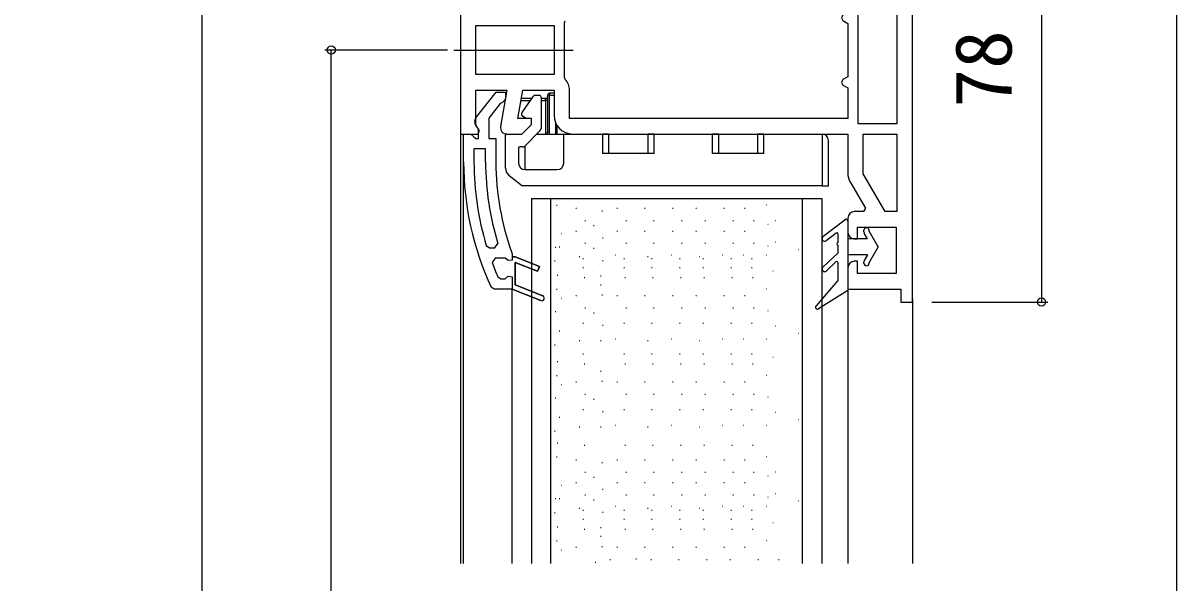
# Model space of a CAD drawing. Units: millimetres, scale not verified. Extents: x -525 to 525, y -783 to 779.
# Drawn here: x 346.3 to 525, y 167.8 to 254.5 of the extents above; entities that cross this region are included whole.
import ezdxf
from ezdxf.enums import TextEntityAlignment as Align

# ---------------------------------------------------------------- set-up
doc = ezdxf.new("R2010")
doc.units = ezdxf.units.MM
doc.header["$LTSCALE"] = 4
for name, color, linetype in [('0-2_YKK_11', 7, 'Continuous'), ('0-4_YKK_12', 2, 'Continuous'), ('0-5_YKK_13', 4, 'Continuous'), ('0-7_YKK_D', 6, 'Continuous'), ('0-8_YKK_ZWAK', 7, 'Continuous')]:
    doc.layers.add(name, color=color, linetype=linetype)
doc.styles.add('ＭＳ ゴシック', font='')
doc.styles.get('ＭＳ ゴシック').set_extended_font_data('MS Gothic')

msp = doc.modelspace()

# ---------------------------------------------------------------- linework, layer by layer
at = {"layer": '0-2_YKK_11'}
msp.add_line((474.032, 224.299), (474.032, 222.099), dxfattribs=at)
for points in [[(474.032, 216.599), (474.032, 213.299), (482.232, 213.299), (482.232, 211.299), (484.032, 211.299), (484.032, 250.299), (484.032, 289.299), (482.232, 289.299), (482.232, 287.299), (474.032, 287.299), (474.032, 283.999)], [(420.247, 262.126), (421.239, 256.499), (416.432, 256.499), (416.432, 261.856), (417.012, 262.784), (416.726, 263.299), (414.032, 263.299), (414.032, 250.299), (414.032, 237.299), (416.726, 237.299), (417.012, 237.814), (416.432, 238.743), (416.432, 244.099), (421.239, 244.099), (420.247, 238.473)], [(430.932, 260.899), (474.032, 260.899), (474.032, 256.165), (473.282, 255.732), (473.032, 255.299), (473.282, 254.866), (474.032, 254.433), (474.032, 250.299), (474.032, 246.165), (473.282, 245.732), (473.032, 245.299), (473.282, 244.866), (474.032, 244.433), (474.032, 239.699), (430.932, 239.699), (430.932, 244.099)], [(430.27, 245.754), (430.132, 246.099), (430.132, 250.299), (430.132, 254.499), (430.27, 254.844)], [(416.444, 239.817), (419.556, 243.8), (421.032, 243.8), (421.032, 242.699), (420.556, 242.199), (420.187, 242.008), (418.432, 239.761), (418.432, 236.6), (419.532, 236.6), (419.532, 232.932)], [(421.232, 237.299), (423.532, 237.299), (425.032, 238.799), (425.032, 239.699), (422.9, 239.699), (423.676, 244.099), (428.532, 244.099), (428.532, 240.199)], [(414.532, 232.932), (414.532, 237.3), (415.632, 237.3), (416.128, 236.862), (416.425, 236.6), (416.832, 236.6), (416.832, 238), (416.632, 238.4)], [(431.432, 237.299), (474.032, 237.299), (474.032, 231.272)], [(417.932, 232.932), (417.932, 235), (416.132, 235), (416.132, 232.932)], [(474.42, 229.822), (476.743, 225.799), (476.454, 225.299), (475.032, 225.299)], [(475.032, 221.099), (475.532, 221.099), (475.532, 222.899), (481.532, 222.899), (481.532, 215.699), (475.532, 215.699), (475.532, 217.599), (475.032, 217.599)], [(418.04, 220.055), (418.519, 219.7), (419.355, 219.7), (419.833, 220.347)], [(426.779, 212.271), (422.532, 213.962), (422.532, 217.439), (425.984, 216.065), (426.279, 216.808), (422.532, 218.3), (422.032, 218.3), (422.032, 217.8), (421.441, 217.725), (420.957, 218.1), (420.932, 218.1), (419.396, 218.1), (418.928, 217.425)], [(422.001, 218.917), (422.032, 218.746), (422.032, 218.3), (422.532, 218.3), (426.279, 216.808), (425.984, 216.065), (422.532, 217.439), (422.532, 213.962), (426.779, 212.271)], [(419.826, 215.2), (420.285, 214.9), (420.957, 214.9), (421.441, 215.275), (422.032, 215.2), (422.032, 213.3), (426.484, 211.528), (422.032, 213.3), (419.25, 213.3), (418.796, 213.589)]]:
    msp.add_lwpolyline(points, dxfattribs=at)
for points in [[(475.632, 238.899), (475.632, 250.299), (475.632, 261.699), (481.632, 261.699), (481.632, 250.299), (481.632, 238.899)], [(428.532, 246.499), (416.432, 246.499), (416.432, 250.299), (416.432, 254.099), (428.532, 254.099), (428.532, 250.299)], [(481.632, 237.299), (481.632, 225.299), (479.803, 225.299), (476.432, 231.138), (476.432, 237.299)]]:
    msp.add_lwpolyline(points, close=True, dxfattribs=at)
for centre, radius, start, end in [((428.532, 244.099), 2.4, 360, 43.60283), ((417.232, 239.2), 1, 141.91328, 233.13011), ((431.432, 240.199), 2.9, 180.00001, 269.99999), ((421.232, 238.299), 1, 170.00002, 270), ((460.532, 232.932), 46, 180.00001, 204.86598), ((460.532, 232.932), 44.4, 179.99999, 196.86019), ((460.532, 232.932), 42.6, 179.99999, 197.18277), ((460.532, 232.932), 41, 179.99999, 199.98888), ((476.932, 231.272), 2.9, 179.99998, 209.99999), ((475.032, 224.299), 1, 90.00001, 179.99999), ((475.032, 222.099), 1, 180.00001, 269.99999), ((460.531, 232.932), 44.4, 200.44221, 203.53922), ((475.032, 216.599), 1, 90.00001, 179.99999), ((426.632, 211.9), 0.4, 248.30059, 68.30061), ((426.632, 211.9), 0.4, 248.30059, 68.30061)]:
    msp.add_arc(centre, radius, start, end, dxfattribs=at)
at = {"layer": '0-4_YKK_12'}
for p, q in [((413.029, 250.299), (431.513, 250.299)), ((414.032, 237.799), (414.031, 170.799)), ((414.527, 170.799), (414.527, 237.299)), ((422.031, 170.799), (422.031, 213.299)), ((474.032, 213.799), (474.031, 170.799)), ((484.032, 211.799), (484.031, 170.799))]:
    msp.add_line(p, q, dxfattribs=at)
at = {"layer": '0-5_YKK_13'}
for p, q in [((423.57, 240.651), (425.334, 243.171)), ((425.58, 243.299), (426.233, 243.299)), ((427.533, 243.299), (427.533, 237.599)), ((427.833, 243.299), (427.533, 243.299)), ((428.533, 243.599), (427.833, 243.599)), ((427.833, 237.599), (427.833, 243.299)), ((423.396, 242.499), (424.864, 242.499)), ((425.074, 242.799), (423.449, 242.799)), ((426.533, 242.999), (426.533, 238.178)), ((427.233, 242.799), (426.533, 242.799)), ((426.533, 242.499), (427.233, 242.499)), ((427.233, 242.499), (427.233, 242.799)), ((423.533, 240.215), (423.533, 240.536)), ((424.226, 239.699), (423.633, 240.041)), ((426.387, 237.824), (424.008, 235.446)), ((428.733, 239.141), (428.733, 237.299)), ((429.033, 237.299), (429.033, 238.571)), ((421.033, 237.319), (421.033, 237.299)), ((421.233, 237.299), (421.033, 237.299)), ((421.033, 232.02), (421.033, 237.099)), ((421.233, 237.299), (422.826, 237.299)), ((425.862, 237.299), (430.033, 237.299)), ((427.533, 237.599), (427.833, 237.599)), ((430.033, 237.299), (436.033, 237.299)), ((430.033, 232.799), (430.033, 237.299)), ((436.033, 237.299), (436.033, 234.299)), ((443.033, 237.299), (443.033, 234.299)), ((444.033, 237.299), (443.033, 237.299)), ((444.033, 237.299), (453.033, 237.299)), ((444.033, 234.299), (444.033, 237.299)), ((453.033, 237.299), (453.033, 234.299)), ((460.033, 237.299), (460.033, 234.299)), ((461.033, 237.299), (460.033, 237.299)), ((461.033, 237.299), (470.033, 237.299)), ((461.033, 234.299), (461.033, 237.299)), ((470.033, 237.299), (470.033, 229.299)), ((471.033, 229.299), (471.033, 236.299)), ((423.033, 235.099), (423.033, 232.799)), ((423.655, 235.299), (423.233, 235.299)), ((424.033, 235.471), (424.033, 231.799)), ((444.033, 234.299), (436.033, 234.299)), ((461.033, 234.299), (453.033, 234.299)), ((423.451, 229.365), (421.596, 230.849)), ((424.033, 231.799), (429.033, 231.799)), ((470.033, 229.299), (423.639, 229.299)), ((470.033, 229.299), (471.033, 229.299)), ((425.035, 227.299), (425.035, 170.799)), ((425.035, 227.299), (470.035, 227.299)), ((428.035, 170.799), (428.035, 227.299)), ((467.035, 170.799), (467.035, 227.299)), ((470.035, 170.799), (470.035, 227.299)), ((428.893, 226.286), (428.993, 226.286)), ((431.903, 225.806), (432.003, 225.806)), ((435.922, 225.398), (436.022, 225.398)), ((438.238, 225.806), (438.338, 225.806)), ((442.521, 225.806), (442.621, 225.806)), ((446.856, 225.806), (446.956, 225.806)), ((450.476, 225.806), (450.576, 225.806)), ((454.811, 225.806), (454.911, 225.806)), ((458.015, 225.806), (458.115, 225.806)), ((461.382, 226.315), (461.432, 226.315)), ((433.3, 223.916), (433.4, 223.916)), ((439.635, 223.916), (439.735, 223.916)), ((443.918, 223.916), (444.018, 223.916)), ((448.253, 223.916), (448.353, 223.916)), ((451.874, 223.916), (451.974, 223.916)), ((456.208, 223.916), (456.308, 223.916)), ((459.412, 223.916), (459.512, 223.916)), ((462.83, 223.932), (462.88, 223.932)), ((470.186, 221.415), (473.547, 224.036)), ((474.032, 223.799), (474.032, 213.099)), ((429.612, 221.883), (429.712, 221.883)), ((431.903, 222.286), (432.003, 222.286)), ((434.648, 223.135), (434.749, 223.135)), ((438.238, 222.286), (438.338, 222.286)), ((442.521, 222.286), (442.621, 222.286)), ((446.856, 222.286), (446.956, 222.286)), ((450.476, 222.286), (450.576, 222.286)), ((454.811, 222.286), (454.911, 222.286)), ((458.015, 222.286), (458.115, 222.286)), ((461.63, 223.332), (461.68, 223.332)), ((472.209, 221.972), (470.677, 220.783)), ((472.532, 220.521), (472.532, 221.814)), ((476.532, 222.167), (476.532, 222.399)), ((477.086, 221.099), (476.585, 221.967)), ((477.332, 222.274), (477.332, 222.399)), ((478.732, 219.849), (477.332, 222.274)), ((429.314, 219.83), (429.414, 219.83)), ((433.3, 220.397), (433.4, 220.397)), ((436.046, 221.245), (436.146, 221.245)), ((439.635, 220.397), (439.735, 220.397)), ((443.918, 220.397), (444.018, 220.397)), ((448.253, 220.397), (448.353, 220.397)), ((451.874, 220.397), (451.974, 220.397)), ((456.208, 220.397), (456.308, 220.397)), ((459.412, 220.397), (459.512, 220.397)), ((461.63, 220.005), (461.68, 220.005)), ((462.83, 220.605), (462.88, 220.605)), ((472.532, 218.986), (472.532, 220.121)), ((477.086, 221.099), (474.032, 221.099)), ((478.732, 219.849), (477.332, 217.424)), ((428.72, 219.802), (428.82, 219.802)), ((432.409, 218.344), (432.509, 218.344)), ((433.003, 218.019), (433.103, 218.019)), ((434.648, 219.615), (434.749, 219.615)), ((438.051, 218.619), (438.101, 218.619)), ((439.338, 218.019), (439.438, 218.019)), ((443.027, 218.344), (443.127, 218.344)), ((443.621, 218.019), (443.721, 218.019)), ((446.669, 218.619), (446.719, 218.619)), ((447.956, 218.019), (448.056, 218.019)), ((450.982, 218.344), (451.082, 218.344)), ((451.576, 218.019), (451.676, 218.019)), ((454.624, 218.619), (454.674, 218.619)), ((455.911, 218.019), (456.011, 218.019)), ((457.828, 218.619), (457.878, 218.619)), ((459.115, 218.019), (459.215, 218.019)), ((461.386, 218.619), (461.436, 218.619)), ((466.403, 219.446), (466.453, 219.446)), ((472.468, 218.84), (470.159, 216.692)), ((477.086, 218.599), (474.032, 218.599)), ((477.086, 218.599), (476.585, 217.731)), ((428.596, 217.666), (428.696, 217.666)), ((433.003, 216.642), (433.103, 216.642)), ((436.046, 217.725), (436.146, 217.725)), ((439.338, 216.642), (439.438, 216.642)), ((443.621, 216.642), (443.721, 216.642)), ((447.956, 216.642), (448.056, 216.642)), ((451.576, 216.642), (451.676, 216.642)), ((455.911, 216.642), (456.011, 216.642)), ((459.115, 216.642), (459.215, 216.642)), ((472.195, 217.494), (470.704, 216.106)), ((472.532, 214.773), (472.532, 217.347)), ((476.532, 217.299), (476.532, 217.531)), ((477.332, 217.299), (477.332, 217.424)), ((429.017, 215.453), (429.117, 215.453)), ((433.177, 215.073), (433.277, 215.073)), ((434.462, 215.948), (434.512, 215.948)), ((435.748, 215.348), (435.848, 215.348)), ((439.511, 215.073), (439.611, 215.073)), ((443.795, 215.073), (443.895, 215.073)), ((448.129, 215.073), (448.229, 215.073)), ((451.75, 215.073), (451.85, 215.073)), ((456.084, 215.073), (456.184, 215.073)), ((459.289, 215.073), (459.389, 215.073)), ((462.417, 216.132), (462.467, 216.132)), ((472.484, 214.643), (469.104, 210.694)), ((428.893, 213.29), (428.993, 213.29)), ((435.748, 213.971), (435.848, 213.971)), ((461.382, 213.318), (461.432, 213.318)), ((474.032, 213.099), (469.491, 210.245)), ((429.612, 211.886), (429.712, 211.886)), ((431.903, 212.29), (432.003, 212.29)), ((435.922, 212.402), (436.022, 212.402)), ((438.238, 212.29), (438.338, 212.29)), ((442.521, 212.29), (442.621, 212.29)), ((446.856, 212.29), (446.956, 212.29)), ((450.476, 212.29), (450.576, 212.29)), ((454.811, 212.29), (454.911, 212.29)), ((458.015, 212.29), (458.115, 212.29)), ((428.72, 209.806), (428.82, 209.806)), ((433.3, 210.4), (433.4, 210.4)), ((434.648, 209.619), (434.749, 209.619)), ((439.635, 210.4), (439.735, 210.4)), ((443.918, 210.4), (444.018, 210.4)), ((448.253, 210.4), (448.353, 210.4)), ((451.874, 210.4), (451.974, 210.4)), ((456.208, 210.4), (456.308, 210.4)), ((459.412, 210.4), (459.512, 210.4)), ((461.63, 210.008), (461.68, 210.008)), ((433.003, 208.023), (433.103, 208.023)), ((436.046, 207.729), (436.146, 207.729)), ((439.338, 208.023), (439.438, 208.023)), ((443.621, 208.023), (443.721, 208.023)), ((447.956, 208.023), (448.056, 208.023)), ((451.576, 208.023), (451.676, 208.023)), ((455.911, 208.023), (456.011, 208.023)), ((459.115, 208.023), (459.215, 208.023)), ((462.83, 207.609), (462.88, 207.609)), ((429.314, 206.834), (429.414, 206.834)), ((438.051, 205.623), (438.101, 205.623)), ((446.669, 205.623), (446.719, 205.623)), ((454.624, 205.623), (454.674, 205.623)), ((457.828, 205.623), (457.878, 205.623)), ((461.386, 205.623), (461.436, 205.623)), ((466.403, 206.45), (466.453, 206.45)), ((428.596, 204.67), (428.696, 204.67)), ((432.409, 205.347), (432.509, 205.347)), ((435.748, 205.351), (435.848, 205.351)), ((443.027, 205.347), (443.127, 205.347)), ((450.982, 205.347), (451.082, 205.347)), ((429.017, 202.091), (429.117, 202.091)), ((433.003, 203.28), (433.103, 203.28)), ((434.462, 202.951), (434.512, 202.951)), ((439.338, 203.28), (439.438, 203.28)), ((443.621, 203.28), (443.721, 203.28)), ((447.956, 203.28), (448.056, 203.28)), ((451.576, 203.28), (451.676, 203.28)), ((455.911, 203.28), (456.011, 203.28)), ((459.115, 203.28), (459.215, 203.28)), ((462.417, 202.77), (462.467, 202.77)), ((433.177, 201.711), (433.277, 201.711)), ((435.748, 200.609), (435.848, 200.609)), ((439.511, 201.711), (439.611, 201.711)), ((443.795, 201.711), (443.895, 201.711)), ((448.129, 201.711), (448.229, 201.711)), ((451.75, 201.711), (451.85, 201.711)), ((456.084, 201.711), (456.184, 201.711)), ((459.289, 201.711), (459.389, 201.711)), ((428.893, 199.928), (428.993, 199.928)), ((429.612, 198.524), (429.712, 198.524)), ((431.903, 198.928), (432.003, 198.928)), ((435.922, 199.04), (436.022, 199.04)), ((438.238, 198.928), (438.338, 198.928)), ((442.521, 198.928), (442.621, 198.928)), ((446.856, 198.928), (446.956, 198.928)), ((450.476, 198.928), (450.576, 198.928)), ((454.811, 198.928), (454.911, 198.928)), ((458.015, 198.928), (458.115, 198.928)), ((461.382, 199.956), (461.432, 199.956)), ((433.3, 197.038), (433.4, 197.038)), ((439.635, 197.038), (439.735, 197.038)), ((443.918, 197.038), (444.018, 197.038)), ((448.253, 197.038), (448.353, 197.038)), ((451.874, 197.038), (451.974, 197.038)), ((456.208, 197.038), (456.308, 197.038)), ((459.412, 197.038), (459.512, 197.038)), ((461.63, 196.646), (461.68, 196.646)), ((428.72, 196.444), (428.82, 196.444)), ((434.648, 196.257), (434.749, 196.257)), ((429.314, 193.472), (429.414, 193.472)), ((433.003, 194.661), (433.103, 194.661)), ((436.046, 194.367), (436.146, 194.367)), ((439.338, 194.661), (439.438, 194.661)), ((443.621, 194.661), (443.721, 194.661)), ((447.956, 194.661), (448.056, 194.661)), ((451.576, 194.661), (451.676, 194.661)), ((455.911, 194.661), (456.011, 194.661)), ((459.115, 194.661), (459.215, 194.661)), ((462.83, 194.247), (462.88, 194.247)), ((466.403, 193.088), (466.453, 193.088)), ((428.596, 191.308), (428.696, 191.308)), ((432.409, 191.985), (432.509, 191.985)), ((435.748, 191.989), (435.848, 191.989)), ((438.051, 192.261), (438.101, 192.261)), ((443.027, 191.985), (443.127, 191.985)), ((446.669, 192.261), (446.719, 192.261)), ((450.982, 191.985), (451.082, 191.985)), ((454.624, 192.261), (454.674, 192.261)), ((457.828, 192.261), (457.878, 192.261)), ((461.386, 192.261), (461.436, 192.261)), ((429.017, 189.511), (429.117, 189.511)), ((434.462, 189.589), (434.512, 189.589)), ((433.177, 189.13), (433.277, 189.13)), ((439.511, 189.13), (439.611, 189.13)), ((443.795, 189.13), (443.895, 189.13)), ((448.129, 189.13), (448.229, 189.13)), ((451.75, 189.13), (451.85, 189.13)), ((456.084, 189.13), (456.184, 189.13)), ((459.289, 189.13), (459.389, 189.13)), ((428.893, 187.347), (428.993, 187.347)), ((431.903, 186.867), (432.003, 186.867)), ((435.922, 186.459), (436.022, 186.459)), ((438.238, 186.867), (438.338, 186.867)), ((442.521, 186.867), (442.621, 186.867)), ((446.856, 186.867), (446.956, 186.867)), ((450.476, 186.867), (450.576, 186.867)), ((454.811, 186.867), (454.911, 186.867)), ((458.015, 186.867), (458.115, 186.867)), ((461.382, 187.376), (461.432, 187.376)), ((433.3, 184.977), (433.4, 184.977)), ((434.648, 184.196), (434.749, 184.196)), ((439.635, 184.977), (439.735, 184.977)), ((443.918, 184.977), (444.018, 184.977)), ((448.253, 184.977), (448.353, 184.977)), ((451.874, 184.977), (451.974, 184.977)), ((456.208, 184.977), (456.308, 184.977)), ((459.412, 184.977), (459.512, 184.977)), ((461.63, 184.393), (461.68, 184.393)), ((462.83, 184.993), (462.88, 184.993)), ((429.612, 182.944), (429.712, 182.944)), ((431.903, 183.347), (432.003, 183.347)), ((436.046, 182.306), (436.146, 182.306)), ((438.238, 183.347), (438.338, 183.347)), ((442.521, 183.347), (442.621, 183.347)), ((446.856, 183.347), (446.956, 183.347)), ((450.476, 183.347), (450.576, 183.347)), ((454.811, 183.347), (454.911, 183.347)), ((458.015, 183.347), (458.115, 183.347)), ((428.72, 180.863), (428.82, 180.863)), ((429.314, 180.891), (429.414, 180.891)), ((433.3, 181.458), (433.4, 181.458)), ((434.648, 180.676), (434.749, 180.676)), ((439.635, 181.458), (439.735, 181.458)), ((443.918, 181.458), (444.018, 181.458)), ((448.253, 181.458), (448.353, 181.458)), ((451.874, 181.458), (451.974, 181.458)), ((456.208, 181.458), (456.308, 181.458)), ((459.412, 181.458), (459.512, 181.458)), ((461.63, 181.066), (461.68, 181.066)), ((462.83, 181.666), (462.88, 181.666)), ((466.403, 180.507), (466.453, 180.507)), ((428.596, 178.727), (428.696, 178.727)), ((432.409, 179.405), (432.509, 179.405)), ((433.003, 179.08), (433.103, 179.08)), ((436.046, 178.786), (436.146, 178.786)), ((438.051, 179.68), (438.101, 179.68)), ((439.338, 179.08), (439.438, 179.08)), ((443.027, 179.405), (443.127, 179.405)), ((443.621, 179.08), (443.721, 179.08)), ((446.669, 179.68), (446.719, 179.68)), ((447.956, 179.08), (448.056, 179.08)), ((450.982, 179.405), (451.082, 179.405)), ((451.576, 179.08), (451.676, 179.08)), ((454.624, 179.68), (454.674, 179.68)), ((455.911, 179.08), (456.011, 179.08)), ((457.828, 179.68), (457.878, 179.68)), ((459.115, 179.08), (459.215, 179.08)), ((461.386, 179.68), (461.436, 179.68)), ((433.003, 177.703), (433.103, 177.703)), ((434.462, 177.009), (434.512, 177.009)), ((439.338, 177.703), (439.438, 177.703)), ((443.621, 177.703), (443.721, 177.703)), ((447.956, 177.703), (448.056, 177.703)), ((451.576, 177.703), (451.676, 177.703)), ((455.911, 177.703), (456.011, 177.703)), ((459.115, 177.703), (459.215, 177.703)), ((462.417, 177.193), (462.467, 177.193)), ((429.017, 176.514), (429.117, 176.514)), ((433.177, 176.134), (433.277, 176.134)), ((435.748, 176.409), (435.848, 176.409)), ((439.511, 176.134), (439.611, 176.134)), ((443.795, 176.134), (443.895, 176.134)), ((448.129, 176.134), (448.229, 176.134)), ((451.75, 176.134), (451.85, 176.134)), ((456.084, 176.134), (456.184, 176.134)), ((459.289, 176.134), (459.389, 176.134)), ((428.893, 174.351), (428.993, 174.351)), ((431.903, 173.351), (432.003, 173.351)), ((435.748, 175.032), (435.848, 175.032)), ((435.922, 173.463), (436.022, 173.463)), ((438.238, 173.351), (438.338, 173.351)), ((442.521, 173.351), (442.621, 173.351)), ((446.856, 173.351), (446.956, 173.351)), ((450.476, 173.351), (450.576, 173.351)), ((454.811, 173.351), (454.911, 173.351)), ((458.015, 173.351), (458.115, 173.351)), ((461.382, 174.379), (461.432, 174.379)), ((429.612, 172.948), (429.712, 172.948)), ((434.898, 171.031), (434.998, 171.031)), ((437.189, 171.435), (437.289, 171.435)), ((441.208, 171.546), (441.308, 171.546)), ((443.524, 171.435), (443.624, 171.435)), ((447.807, 171.435), (447.908, 171.435)), ((452.142, 171.435), (452.242, 171.435)), ((455.762, 171.435), (455.863, 171.435)), ((460.097, 171.435), (460.197, 171.435)), ((463.301, 171.435), (463.401, 171.435))]:
    msp.add_line(p, q, dxfattribs=at)
for points in [[(427.833, 243.599), (427.833, 243.299), (428.533, 243.299)], [(427.533, 242.499), (427.233, 242.499), (427.233, 237.299)], [(437.033, 234.299), (437.033, 237.299), (436.033, 237.299)], [(454.033, 234.299), (454.033, 237.299), (453.033, 237.299)]]:
    msp.add_lwpolyline(points, dxfattribs=at)
for centre, radius, start, end in [((425.58, 242.999), 0.3, 90, 145), ((426.233, 242.999), 0.3, 0, 90), ((427.233, 243.099), 0.3, 270, 0), ((427.833, 243.299), 0.3, 90, 180), ((423.733, 240.536), 0.2, 145, 180), ((423.733, 240.215), 0.2, 180, 240), ((426.033, 238.178), 0.5, 315, 0), ((421.233, 237.099), 0.2, 90, 180), ((427.233, 237.599), 0.3, 270, 0), ((427.233, 237.599), 0.6, 330, 0), ((470.033, 236.299), 1, 0, 90), ((423.233, 235.099), 0.2, 90, 180), ((423.655, 235.799), 0.5, 270, 315), ((424.033, 232.799), 1, 180, 270), ((429.033, 232.799), 1, 270, 0), ((422.533, 232.02), 1.5, 180, 231.34019), ((423.639, 229.599), 0.3, 231.34019, 270), ((473.732, 223.799), 0.3, 0, 127.94551), ((472.332, 221.814), 0.2, 0, 127.81232), ((476.932, 222.399), 0.4, 0, 180), ((476.932, 222.167), 0.4, 180, 210), ((470.432, 221.099), 0.4, 127.94551, 307.81232), ((472.532, 220.321), 0.2, 90, 270), ((472.332, 218.986), 0.2, 312.9326, 0), ((470.432, 216.399), 0.4, 132.9326, 312.9326), ((472.332, 217.347), 0.2, 0, 132.9326), ((476.932, 217.531), 0.4, 150, 180), ((476.932, 217.299), 0.4, 180, 0), ((472.332, 214.773), 0.2, 319.43895, 0), ((469.332, 210.499), 0.3, 139.43895, 302.15282)]:
    msp.add_arc(centre, radius, start, end, dxfattribs=at)
at = {"layer": '0-7_YKK_D'}
for p, q in [((374.029, 37.8), (374.029, 309.299)), ((504.031, 289.299), (504.031, 211.299)), ((412.029, 250.299), (393.029, 250.299)), ((394.029, 27.3), (394.029, 250.299)), ((487.032, 211.299), (505.031, 211.299))]:
    msp.add_line(p, q, dxfattribs=at)
for centre in [(394.029, 250.299), (504.031, 211.299)]:
    msp.add_circle(centre, 0.637, dxfattribs=at)
at = {"layer": '0-8_YKK_ZWAK'}
msp.add_lwpolyline([(-525, -782.7), (525, -782.7), (525, 747.3)], dxfattribs=at)

# ---------------------------------------------------------------- texts
at = {"layer": '0-7_YKK_D', "style": 'ＭＳ ゴシック'}
msp.add_text('78', height=8.798, rotation=90, dxfattribs=at).set_placement((502.031, 241.401), align=Align.BOTTOM_LEFT)

doc.saveas('drawing.dxf')
